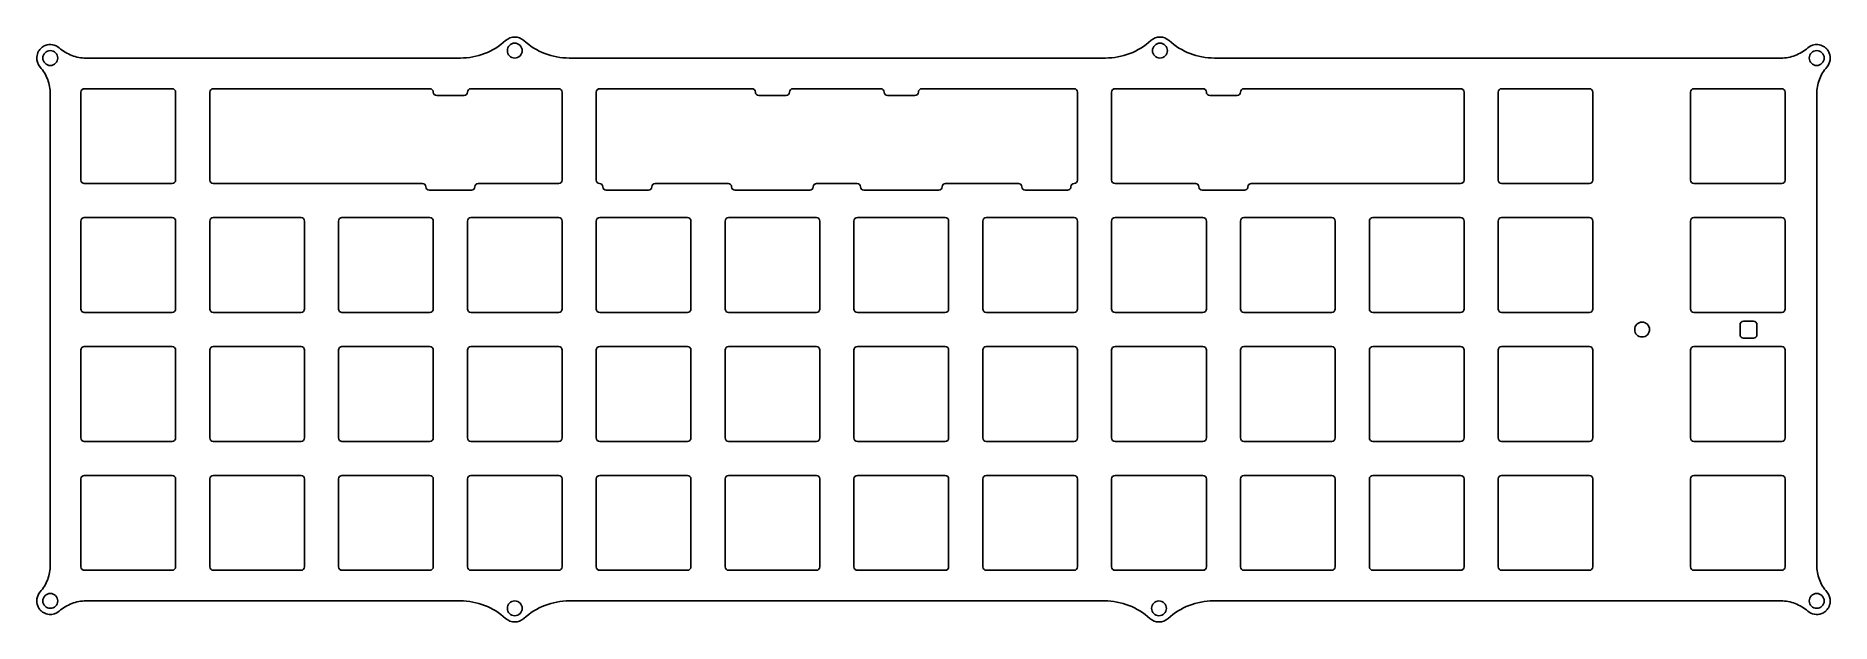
# Model space of a CAD drawing. Header units: millimetres. Extents: x -266 to -1, y 105 to 192.
import ezdxf

# ---------------------------------------------------------------- set-up
doc = ezdxf.new("R2010")
doc.units = ezdxf.units.MM
doc.layers.get('0').update_dxf_attribs({"linetype": 'CONTINUOUS'})

msp = doc.modelspace()

# ---------------------------------------------------------------- linework, layer by layer
for p, q in [((-203.64, 188.62), (-258.98, 188.62)), ((-108.25, 188.62), (-187.54, 188.62)), ((-8.39, 188.62), (-92.15, 188.62)), ((-264.27, 183.32), (-264.27, 113.71)), ((-3.09, 113.71), (-3.09, 183.32)), ((-258.98, 108.42), (-203.64, 108.42)), ((-187.54, 108.42), (-108.39, 108.42)), ((-92.29, 108.42), (-8.39, 108.42))]:
    msp.add_line(p, q)
for points in [[(-259.24, 170.09, -0.414214), (-259.74, 170.59), (-259.74, 183.59, -0.414214), (-259.24, 184.09), (-246.24, 184.09, -0.414214), (-245.74, 183.59), (-245.74, 170.59, -0.414214), (-246.24, 170.09)], [(-202.59, 183.59, -0.414214), (-203.09, 183.09), (-207.14, 183.09, -0.414214), (-207.64, 183.59, 0.414214), (-208.14, 184.09), (-240.19, 184.09, 0.414214), (-240.69, 183.59), (-240.69, 170.59, 0.414214), (-240.19, 170.09), (-209.24, 170.09, -0.414214), (-208.74, 169.59, 0.414214), (-208.24, 169.09), (-201.99, 169.09, 0.414214), (-201.49, 169.59, -0.414214), (-200.99, 170.09), (-189.09, 170.09, 0.414214), (-188.59, 170.59), (-188.59, 183.59, 0.414214), (-189.09, 184.09), (-202.09, 184.09, 0.414214)], [(-135.92, 183.59, -0.414214), (-136.42, 183.09), (-140.47, 183.09, -0.414214), (-140.97, 183.59, 0.414214), (-141.47, 184.09), (-154.47, 184.09, 0.414214), (-154.97, 183.59, -0.414214), (-155.47, 183.09), (-159.52, 183.09, -0.414214), (-160.02, 183.59, 0.414214), (-160.52, 184.09), (-183.04, 184.09, 0.414214), (-183.54, 183.59), (-183.54, 170.59, 0.403124), (-183.06, 170.09, -0.403124), (-182.58, 169.59), (-182.58, 169.59, 0.414214), (-182.08, 169.09), (-175.83, 169.09, 0.414214), (-175.33, 169.59, -0.414214), (-174.83, 170.09), (-164.03, 170.09, -0.414214), (-163.53, 169.59, 0.414214), (-163.03, 169.09), (-151.96, 169.09, 0.414214), (-151.46, 169.59, -0.414214), (-150.96, 170.09), (-144.98, 170.09, -0.414214), (-144.48, 169.59, 0.414214), (-143.98, 169.09), (-132.91, 169.09, 0.414214), (-132.41, 169.59, -0.414214), (-131.91, 170.09), (-121.11, 170.09, -0.414214), (-120.61, 169.59, 0.414214), (-120.11, 169.09), (-113.86, 169.09, 0.414214), (-113.36, 169.59), (-113.36, 169.59, -0.403124), (-112.87, 170.09, 0.403124), (-112.39, 170.59), (-112.39, 183.59, 0.414214), (-112.89, 184.09), (-135.42, 184.09, 0.414214)], [(-88.29, 183.59, -0.414214), (-88.79, 183.09), (-92.84, 183.09, -0.414214), (-93.34, 183.59, 0.414214), (-93.84, 184.09), (-106.84, 184.09, 0.414214), (-107.34, 183.59), (-107.34, 170.59, 0.414214), (-106.84, 170.09), (-94.94, 170.09, -0.414214), (-94.44, 169.59, 0.414214), (-93.94, 169.09), (-87.69, 169.09, 0.414214), (-87.19, 169.59, -0.414214), (-86.69, 170.09), (-55.74, 170.09, 0.414214), (-55.24, 170.59), (-55.24, 183.59, 0.414214), (-55.74, 184.09), (-87.79, 184.09, 0.414214)], [(-36.19, 170.59), (-36.19, 183.59, 0.414214), (-36.69, 184.09), (-49.69, 184.09, 0.414214), (-50.19, 183.59), (-50.19, 170.59, 0.414214), (-49.69, 170.09), (-36.69, 170.09, 0.414214)], [(-7.75, 170.59, -0.414214), (-8.25, 170.09), (-21.25, 170.09, -0.414214), (-21.75, 170.59), (-21.75, 183.59, -0.414214), (-21.25, 184.09), (-8.25, 184.09, -0.414214), (-7.75, 183.59)], [(-245.74, 151.54, -0.414214), (-246.24, 151.04), (-259.24, 151.04, -0.414214), (-259.74, 151.54), (-259.74, 164.54, -0.414214), (-259.24, 165.04), (-246.24, 165.04, -0.414214), (-245.74, 164.54)], [(-226.69, 151.54, -0.414214), (-227.19, 151.04), (-240.19, 151.04, -0.414214), (-240.69, 151.54), (-240.69, 164.54, -0.414214), (-240.19, 165.04), (-227.19, 165.04, -0.414214), (-226.69, 164.54)], [(-207.64, 151.54, -0.414214), (-208.14, 151.04), (-221.14, 151.04, -0.414214), (-221.64, 151.54), (-221.64, 164.54, -0.414214), (-221.14, 165.04), (-208.14, 165.04, -0.414214), (-207.64, 164.54)], [(-188.59, 151.54, -0.414214), (-189.09, 151.04), (-202.09, 151.04, -0.414214), (-202.59, 151.54), (-202.59, 164.54, -0.414214), (-202.09, 165.04), (-189.09, 165.04, -0.414214), (-188.59, 164.54)], [(-169.54, 151.54, -0.414214), (-170.04, 151.04), (-183.04, 151.04, -0.414214), (-183.54, 151.54), (-183.54, 164.54, -0.414214), (-183.04, 165.04), (-170.04, 165.04, -0.414214), (-169.54, 164.54)], [(-150.49, 151.54, -0.414214), (-150.99, 151.04), (-163.99, 151.04, -0.414214), (-164.49, 151.54), (-164.49, 164.54, -0.414214), (-163.99, 165.04), (-150.99, 165.04, -0.414214), (-150.49, 164.54)], [(-144.94, 151.04, -0.414214), (-145.44, 151.54), (-145.44, 164.54, -0.414214), (-144.94, 165.04), (-131.94, 165.04, -0.414214), (-131.44, 164.54), (-131.44, 151.54, -0.414214), (-131.94, 151.04)], [(-112.39, 151.54, -0.414214), (-112.89, 151.04), (-125.89, 151.04, -0.414214), (-126.39, 151.54), (-126.39, 164.54, -0.414214), (-125.89, 165.04), (-112.89, 165.04, -0.414214), (-112.39, 164.54)], [(-93.34, 151.54, -0.414214), (-93.84, 151.04), (-106.84, 151.04, -0.414214), (-107.34, 151.54), (-107.34, 164.54, -0.414214), (-106.84, 165.04), (-93.84, 165.04, -0.414214), (-93.34, 164.54)], [(-74.29, 151.54, -0.414214), (-74.79, 151.04), (-87.79, 151.04, -0.414214), (-88.29, 151.54), (-88.29, 164.54, -0.414214), (-87.79, 165.04), (-74.79, 165.04, -0.414214), (-74.29, 164.54)], [(-55.24, 151.54, -0.414214), (-55.74, 151.04), (-68.74, 151.04, -0.414214), (-69.24, 151.54), (-69.24, 164.54, -0.414214), (-68.74, 165.04), (-55.74, 165.04, -0.414214), (-55.24, 164.54)], [(-36.19, 151.54, -0.414214), (-36.69, 151.04), (-49.69, 151.04, -0.414214), (-50.19, 151.54), (-50.19, 164.54, -0.414214), (-49.69, 165.04), (-36.69, 165.04, -0.414214), (-36.19, 164.54)], [(-8.25, 165.04), (-21.25, 165.04, 0.414214), (-21.75, 164.54), (-21.75, 151.54, 0.414214), (-21.25, 151.04), (-8.25, 151.04, 0.414214), (-7.75, 151.54), (-7.75, 164.54, 0.414214)], [(-11.93, 147.73), (-11.93, 149.23, 0.414214), (-12.43, 149.73), (-13.93, 149.73, 0.414214), (-14.43, 149.23), (-14.43, 147.73, 0.414214), (-13.93, 147.23), (-12.43, 147.23, 0.414214)], [(-245.74, 132.49, -0.414214), (-246.24, 131.99), (-259.24, 131.99, -0.414214), (-259.74, 132.49), (-259.74, 145.49, -0.414214), (-259.24, 145.99), (-246.24, 145.99, -0.414214), (-245.74, 145.49)], [(-226.69, 132.49, -0.414214), (-227.19, 131.99), (-240.19, 131.99, -0.414214), (-240.69, 132.49), (-240.69, 145.49, -0.414214), (-240.19, 145.99), (-227.19, 145.99, -0.414214), (-226.69, 145.49)], [(-221.14, 131.99, -0.414214), (-221.64, 132.49), (-221.64, 145.49, -0.414214), (-221.14, 145.99), (-208.14, 145.99, -0.414214), (-207.64, 145.49), (-207.64, 132.49, -0.414214), (-208.14, 131.99)], [(-188.59, 132.49, -0.414214), (-189.09, 131.99), (-202.09, 131.99, -0.414214), (-202.59, 132.49), (-202.59, 145.49, -0.414214), (-202.09, 145.99), (-189.09, 145.99, -0.414214), (-188.59, 145.49)], [(-169.54, 132.49, -0.414214), (-170.04, 131.99), (-183.04, 131.99, -0.414214), (-183.54, 132.49), (-183.54, 145.49, -0.414214), (-183.04, 145.99), (-170.04, 145.99, -0.414214), (-169.54, 145.49)], [(-150.49, 132.49, -0.414214), (-150.99, 131.99), (-163.99, 131.99, -0.414214), (-164.49, 132.49), (-164.49, 145.49, -0.414214), (-163.99, 145.99), (-150.99, 145.99, -0.414214), (-150.49, 145.49)], [(-131.44, 132.49, -0.414214), (-131.94, 131.99), (-144.94, 131.99, -0.414214), (-145.44, 132.49), (-145.44, 145.49, -0.414214), (-144.94, 145.99), (-131.94, 145.99, -0.414214), (-131.44, 145.49)], [(-112.39, 132.49, -0.414214), (-112.89, 131.99), (-125.89, 131.99, -0.414214), (-126.39, 132.49), (-126.39, 145.49, -0.414214), (-125.89, 145.99), (-112.89, 145.99, -0.414214), (-112.39, 145.49)], [(-93.34, 132.49, -0.414214), (-93.84, 131.99), (-106.84, 131.99, -0.414214), (-107.34, 132.49), (-107.34, 145.49, -0.414214), (-106.84, 145.99), (-93.84, 145.99, -0.414214), (-93.34, 145.49)], [(-74.29, 132.49, -0.414214), (-74.79, 131.99), (-87.79, 131.99, -0.414214), (-88.29, 132.49), (-88.29, 145.49, -0.414214), (-87.79, 145.99), (-74.79, 145.99, -0.414214), (-74.29, 145.49)], [(-55.24, 132.49, -0.414214), (-55.74, 131.99), (-68.74, 131.99, -0.414214), (-69.24, 132.49), (-69.24, 145.49, -0.414214), (-68.74, 145.99), (-55.74, 145.99, -0.414214), (-55.24, 145.49)], [(-36.19, 132.49), (-36.19, 145.49, 0.414214), (-36.69, 145.99), (-49.69, 145.99, 0.414214), (-50.19, 145.49), (-50.19, 132.49, 0.414214), (-49.69, 131.99), (-36.69, 131.99, 0.414214)], [(-7.75, 132.49, -0.414214), (-8.25, 131.99), (-21.25, 131.99, -0.414214), (-21.75, 132.49), (-21.75, 145.49, -0.414214), (-21.25, 145.99), (-8.25, 145.99, -0.414214), (-7.75, 145.49)], [(-245.74, 113.44, -0.414214), (-246.24, 112.94), (-259.24, 112.94, -0.414214), (-259.74, 113.44), (-259.74, 126.44, -0.414214), (-259.24, 126.94), (-246.24, 126.94, -0.414214), (-245.74, 126.44)], [(-226.69, 113.44), (-226.69, 126.44, 0.414214), (-227.19, 126.94), (-240.19, 126.94, 0.414214), (-240.69, 126.44), (-240.69, 113.44, 0.414214), (-240.19, 112.94), (-227.19, 112.94, 0.414214)], [(-207.64, 113.44, -0.414214), (-208.14, 112.94), (-221.14, 112.94, -0.414214), (-221.64, 113.44), (-221.64, 126.44, -0.414214), (-221.14, 126.94), (-208.14, 126.94, -0.414214), (-207.64, 126.44)], [(-188.59, 113.44, -0.414214), (-189.09, 112.94), (-202.09, 112.94, -0.414214), (-202.59, 113.44), (-202.59, 126.44, -0.414214), (-202.09, 126.94), (-189.09, 126.94, -0.414214), (-188.59, 126.44)], [(-169.54, 113.44, -0.414214), (-170.04, 112.94), (-183.04, 112.94, -0.414214), (-183.54, 113.44), (-183.54, 126.44, -0.414214), (-183.04, 126.94), (-170.04, 126.94, -0.414214), (-169.54, 126.44)], [(-150.49, 113.44, -0.414214), (-150.99, 112.94), (-163.99, 112.94, -0.414214), (-164.49, 113.44), (-164.49, 126.44, -0.414214), (-163.99, 126.94), (-150.99, 126.94, -0.414214), (-150.49, 126.44)], [(-144.94, 112.94, -0.414214), (-145.44, 113.44), (-145.44, 126.44, -0.414214), (-144.94, 126.94), (-131.94, 126.94, -0.414214), (-131.44, 126.44), (-131.44, 113.44, -0.414214), (-131.94, 112.94)], [(-112.39, 113.44, -0.414214), (-112.89, 112.94), (-125.89, 112.94, -0.414214), (-126.39, 113.44), (-126.39, 126.44, -0.414214), (-125.89, 126.94), (-112.89, 126.94, -0.414214), (-112.39, 126.44)], [(-93.34, 113.44, -0.414214), (-93.84, 112.94), (-106.84, 112.94, -0.414214), (-107.34, 113.44), (-107.34, 126.44, -0.414214), (-106.84, 126.94), (-93.84, 126.94, -0.414214), (-93.34, 126.44)], [(-74.29, 113.44, -0.414214), (-74.79, 112.94), (-87.79, 112.94, -0.414214), (-88.29, 113.44), (-88.29, 126.44, -0.414214), (-87.79, 126.94), (-74.79, 126.94, -0.414214), (-74.29, 126.44)], [(-55.24, 113.44, -0.414214), (-55.74, 112.94), (-68.74, 112.94, -0.414214), (-69.24, 113.44), (-69.24, 126.44, -0.414214), (-68.74, 126.94), (-55.74, 126.94, -0.414214), (-55.24, 126.44)], [(-36.19, 113.44, -0.414214), (-36.69, 112.94), (-49.69, 112.94, -0.414214), (-50.19, 113.44), (-50.19, 126.44, -0.414214), (-49.69, 126.94), (-36.69, 126.94, -0.414214), (-36.19, 126.44)], [(-7.75, 113.44, -0.414214), (-8.25, 112.94), (-21.25, 112.94, -0.414214), (-21.75, 113.44), (-21.75, 126.44, -0.414214), (-21.25, 126.94), (-8.25, 126.94, -0.414214), (-7.75, 126.44)]]:
    msp.add_lwpolyline(points, format="xyb", close=True)
msp.add_circle((-195.59, 107.32), 1.1)
for points in [[(-196.94, 191.2), (-198.77, 189.54), (-201.16, 188.62), (-203.64, 188.62)], [(-196.94, 191.2), (-196.17, 191.89), (-195.01, 191.89), (-194.25, 191.2)], [(-187.54, 188.62), (-190.02, 188.62), (-192.41, 189.54), (-194.25, 191.2)], [(-101.54, 191.2), (-103.38, 189.54), (-105.77, 188.62), (-108.25, 188.62)], [(-101.54, 191.2), (-100.78, 191.89), (-99.62, 191.89), (-98.86, 191.2)], [(-92.15, 188.62), (-94.63, 188.62), (-97.02, 189.54), (-98.86, 191.2)], [(-203.64, 108.42), (-201.16, 108.42), (-198.77, 107.49), (-196.94, 105.83)], [(-194.25, 105.83), (-192.41, 107.49), (-190.02, 108.42), (-187.54, 108.42)], [(-108.39, 108.42), (-105.91, 108.42), (-103.52, 107.49), (-101.69, 105.83)], [(-99, 105.83), (-97.16, 107.49), (-94.77, 108.42), (-92.29, 108.42)], [(-194.25, 105.83), (-195.01, 105.14), (-196.17, 105.14), (-196.94, 105.83)], [(-99, 105.83), (-99.76, 105.14), (-100.92, 105.14), (-101.69, 105.83)]]:
    msp.add_open_spline(points, degree=3)
for points, knots in [([(-265.77, 187.29), (-266.14, 187.71), (-266.3, 188.25), (-266.26, 188.76), (-266.24, 189.07), (-266.15, 189.37), (-265.99, 189.63), (-265.89, 189.8), (-265.77, 189.95), (-265.63, 190.08), (-265.61, 190.1), (-265.6, 190.11), (-265.59, 190.12), (-265.43, 190.26), (-265.22, 190.39), (-265.01, 190.47), (-264.34, 190.74), (-263.51, 190.61), (-262.95, 190.12)], [0, 0, 0, 0, 0.507798, 0.507798, 0.507798, 0.811718, 0.811718, 0.811718, 1.000784, 1.000784, 1.000784, 1.015596, 1.015596, 1.015596, 1.253012, 1.253012, 1.253012, 2, 2, 2, 2]), ([(-265.37, 188.62), (-265.37, 188.01), (-264.88, 187.52), (-263.66, 187.52), (-263.17, 188.01), (-263.17, 189.22), (-263.66, 189.72), (-264.88, 189.72), (-265.37, 189.22), (-265.37, 188.62)], [-4, -4, -4, -4, -3, -3, -2, -2, -1, -1, 0, 0, 0, 0]), ([(-258.98, 188.62), (-259.7, 188.62), (-260.42, 188.75), (-261.78, 189.26), (-262.4, 189.64), (-262.95, 190.12)], [-0.4350554, -0.4350554, -0.4350554, -0.4350554, -0.2175277, -0.2175277, 0, 0, 0, 0]), ([(-196.69, 189.72), (-196.69, 189.11), (-196.2, 188.62), (-194.99, 188.62), (-194.49, 189.11), (-194.49, 190.32), (-194.99, 190.82), (-196.2, 190.82), (-196.69, 190.32), (-196.69, 189.72)], [-4, -4, -4, -4, -3, -3, -2, -2, -1, -1, 0, 0, 0, 0]), ([(-101.3, 189.72), (-101.3, 189.11), (-100.81, 188.62), (-99.59, 188.62), (-99.1, 189.11), (-99.1, 190.32), (-99.59, 190.82), (-100.81, 190.82), (-101.3, 190.32), (-101.3, 189.72)], [-4, -4, -4, -4, -3, -3, -2, -2, -1, -1, 0, 0, 0, 0]), ([(-4.42, 190.12), (-4.96, 189.64), (-5.59, 189.26), (-6.94, 188.75), (-7.66, 188.62), (-8.39, 188.62)], [-0.4350554, -0.4350554, -0.4350554, -0.4350554, -0.2175277, -0.2175277, 0, 0, 0, 0]), ([(-4.42, 190.12), (-4, 190.49), (-3.46, 190.65), (-2.95, 190.61), (-2.64, 190.59), (-2.34, 190.5), (-2.08, 190.34), (-1.91, 190.24), (-1.76, 190.12), (-1.62, 189.97), (-1.61, 189.96), (-1.6, 189.95), (-1.59, 189.94), (-1.45, 189.78), (-1.32, 189.57), (-1.23, 189.35), (-0.97, 188.68), (-1.1, 187.86), (-1.59, 187.29)], [0, 0, 0, 0, 0.507798, 0.507798, 0.507798, 0.811718, 0.811718, 0.811718, 1.000784, 1.000784, 1.000784, 1.015596, 1.015596, 1.015596, 1.253012, 1.253012, 1.253012, 2, 2, 2, 2]), ([(-4.19, 188.62), (-4.19, 188.01), (-3.7, 187.52), (-2.49, 187.52), (-1.99, 188.01), (-1.99, 189.22), (-2.49, 189.72), (-3.7, 189.72), (-4.19, 189.22), (-4.19, 188.62)], [-4, -4, -4, -4, -3, -3, -2, -2, -1, -1, 0, 0, 0, 0]), ([(-265.77, 187.29), (-265.29, 186.75), (-264.91, 186.12), (-264.4, 184.77), (-264.27, 184.05), (-264.27, 183.32)], [-0.4350554, -0.4350554, -0.4350554, -0.4350554, -0.2175277, -0.2175277, 0, 0, 0, 0]), ([(-3.09, 183.32), (-3.09, 184.05), (-2.96, 184.77), (-2.45, 186.12), (-2.07, 186.75), (-1.59, 187.29)], [-0.4350554, -0.4350554, -0.4350554, -0.4350554, -0.2175277, -0.2175277, 0, 0, 0, 0]), ([(-30.01, 148.51), (-30.01, 147.91), (-29.51, 147.41), (-28.3, 147.41), (-27.81, 147.91), (-27.81, 149.12), (-28.3, 149.61), (-29.51, 149.61), (-30.01, 149.12), (-30.01, 148.51)], [-4, -4, -4, -4, -3, -3, -2, -2, -1, -1, 0, 0, 0, 0]), ([(-264.27, 113.71), (-264.27, 112.98), (-264.4, 112.26), (-264.91, 110.91), (-265.29, 110.28), (-265.77, 109.74)], [-0.4350554, -0.4350554, -0.4350554, -0.4350554, -0.2175277, -0.2175277, 0, 0, 0, 0]), ([(-1.59, 109.74), (-2.07, 110.28), (-2.45, 110.91), (-2.96, 112.26), (-3.09, 112.98), (-3.09, 113.71)], [-0.4350554, -0.4350554, -0.4350554, -0.4350554, -0.2175277, -0.2175277, 0, 0, 0, 0]), ([(-262.95, 106.92), (-263.37, 106.54), (-263.9, 106.38), (-264.41, 106.42), (-264.72, 106.44), (-265.02, 106.53), (-265.29, 106.69), (-265.45, 106.79), (-265.6, 106.91), (-265.74, 107.06), (-265.75, 107.07), (-265.76, 107.08), (-265.77, 107.09), (-265.91, 107.25), (-266.04, 107.46), (-266.13, 107.68), (-266.39, 108.35), (-266.27, 109.17), (-265.77, 109.74)], [0, 0, 0, 0, 0.507798, 0.507798, 0.507798, 0.811718, 0.811718, 0.811718, 1.000784, 1.000784, 1.000784, 1.015596, 1.015596, 1.015596, 1.253012, 1.253012, 1.253012, 2, 2, 2, 2]), ([(-265.37, 108.42), (-265.37, 107.81), (-264.88, 107.32), (-263.66, 107.32), (-263.17, 107.81), (-263.17, 109.02), (-263.66, 109.52), (-264.88, 109.52), (-265.37, 109.02), (-265.37, 108.42)], [-4, -4, -4, -4, -3, -3, -2, -2, -1, -1, 0, 0, 0, 0]), ([(-1.59, 109.74), (-1.22, 109.32), (-1.06, 108.78), (-1.1, 108.27), (-1.12, 107.96), (-1.21, 107.67), (-1.37, 107.4), (-1.47, 107.23), (-1.59, 107.08), (-1.74, 106.95), (-1.75, 106.94), (-1.76, 106.92), (-1.77, 106.92), (-1.93, 106.77), (-2.14, 106.64), (-2.36, 106.56), (-3.03, 106.29), (-3.85, 106.42), (-4.42, 106.92)], [0, 0, 0, 0, 0.507798, 0.507798, 0.507798, 0.811718, 0.811718, 0.811718, 1.000784, 1.000784, 1.000784, 1.015596, 1.015596, 1.015596, 1.253012, 1.253012, 1.253012, 2, 2, 2, 2]), ([(-4.19, 108.42), (-4.19, 107.81), (-3.7, 107.32), (-2.49, 107.32), (-1.99, 107.81), (-1.99, 109.02), (-2.49, 109.52), (-3.7, 109.52), (-4.19, 109.02), (-4.19, 108.42)], [-4, -4, -4, -4, -3, -3, -2, -2, -1, -1, 0, 0, 0, 0]), ([(-262.95, 106.92), (-262.4, 107.39), (-261.78, 107.77), (-260.42, 108.28), (-259.7, 108.42), (-258.98, 108.42)], [-0.4350554, -0.4350554, -0.4350554, -0.4350554, -0.2175277, -0.2175277, 0, 0, 0, 0]), ([(-101.44, 107.32), (-101.44, 106.71), (-100.95, 106.22), (-99.74, 106.22), (-99.24, 106.71), (-99.24, 107.92), (-99.74, 108.42), (-100.95, 108.42), (-101.44, 107.92), (-101.44, 107.32)], [-4, -4, -4, -4, -3, -3, -2, -2, -1, -1, 0, 0, 0, 0]), ([(-8.39, 108.42), (-7.66, 108.42), (-6.94, 108.28), (-5.59, 107.77), (-4.96, 107.39), (-4.42, 106.92)], [-0.4350554, -0.4350554, -0.4350554, -0.4350554, -0.2175277, -0.2175277, 0, 0, 0, 0])]:
    msp.add_open_spline(points, degree=3, knots=knots)

doc.saveas('drawing.dxf')
